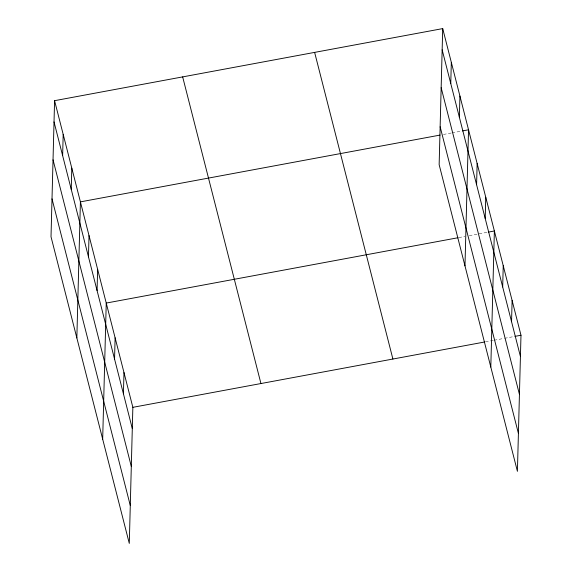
<?xml version="1.0" encoding="UTF-8"?>
<svg xmlns="http://www.w3.org/2000/svg" width="572" height="572" viewBox="0 0 572 572"><rect width="100%" height="100%" fill="white"/><g stroke="black" fill="none" stroke-linecap="round" stroke-linejoin="round"><path stroke-width="0.43" stroke-dasharray="2.86 2.15" d="M443.443 134.456L451.229 133.011M452.094 132.847L461.618 131.081M458.887 237.58L464.943 236.45M469.269 235.65L487.444 232.275M485.499 341.841L493.293 340.39M494.158 340.233L503.675 338.467M504.54 338.302L514.056 336.536"/><path stroke-width="0.86" d="M54.583 100.679L51.015 236.751L129.293 543.4L132.854 407.328L54.583 100.679L442.707 28.6L520.985 335.249L517.417 471.321L439.146 164.672L442.707 28.6M62.634 155.634L63.192 134.413M71.243 189.361L71.8 168.139M76.848 337.945L80.409 201.873L439.982 135.099M88.467 256.828L89.017 235.607M97.076 290.555L97.633 269.333M102.681 439.139L106.242 303.067L458.022 237.737M114.557 359.044L115.115 337.823M123.43 393.793L123.981 372.572M450.765 83.555L451.315 62.334M459.373 117.281L459.931 96.06M464.979 265.866L468.539 129.794L462.483 130.916M476.59 184.749L477.148 163.528M485.206 218.475L485.757 197.254M490.805 367.06L494.372 230.988L488.309 232.11M502.688 286.965L503.238 265.744M511.554 321.714L512.112 300.493M132.854 407.328L484.634 341.999M514.922 336.372L520.985 335.249M442.156 49.821L520.427 356.47M441.162 87.723L519.433 394.373M440.14 126.77L518.411 433.419M314.629 52.388L392.9 359.037M182.661 76.891L260.939 383.54M54.025 121.9L132.296 428.55M53.032 159.802L131.31 466.452M52.009 198.849L130.287 505.498"/></g></svg>
